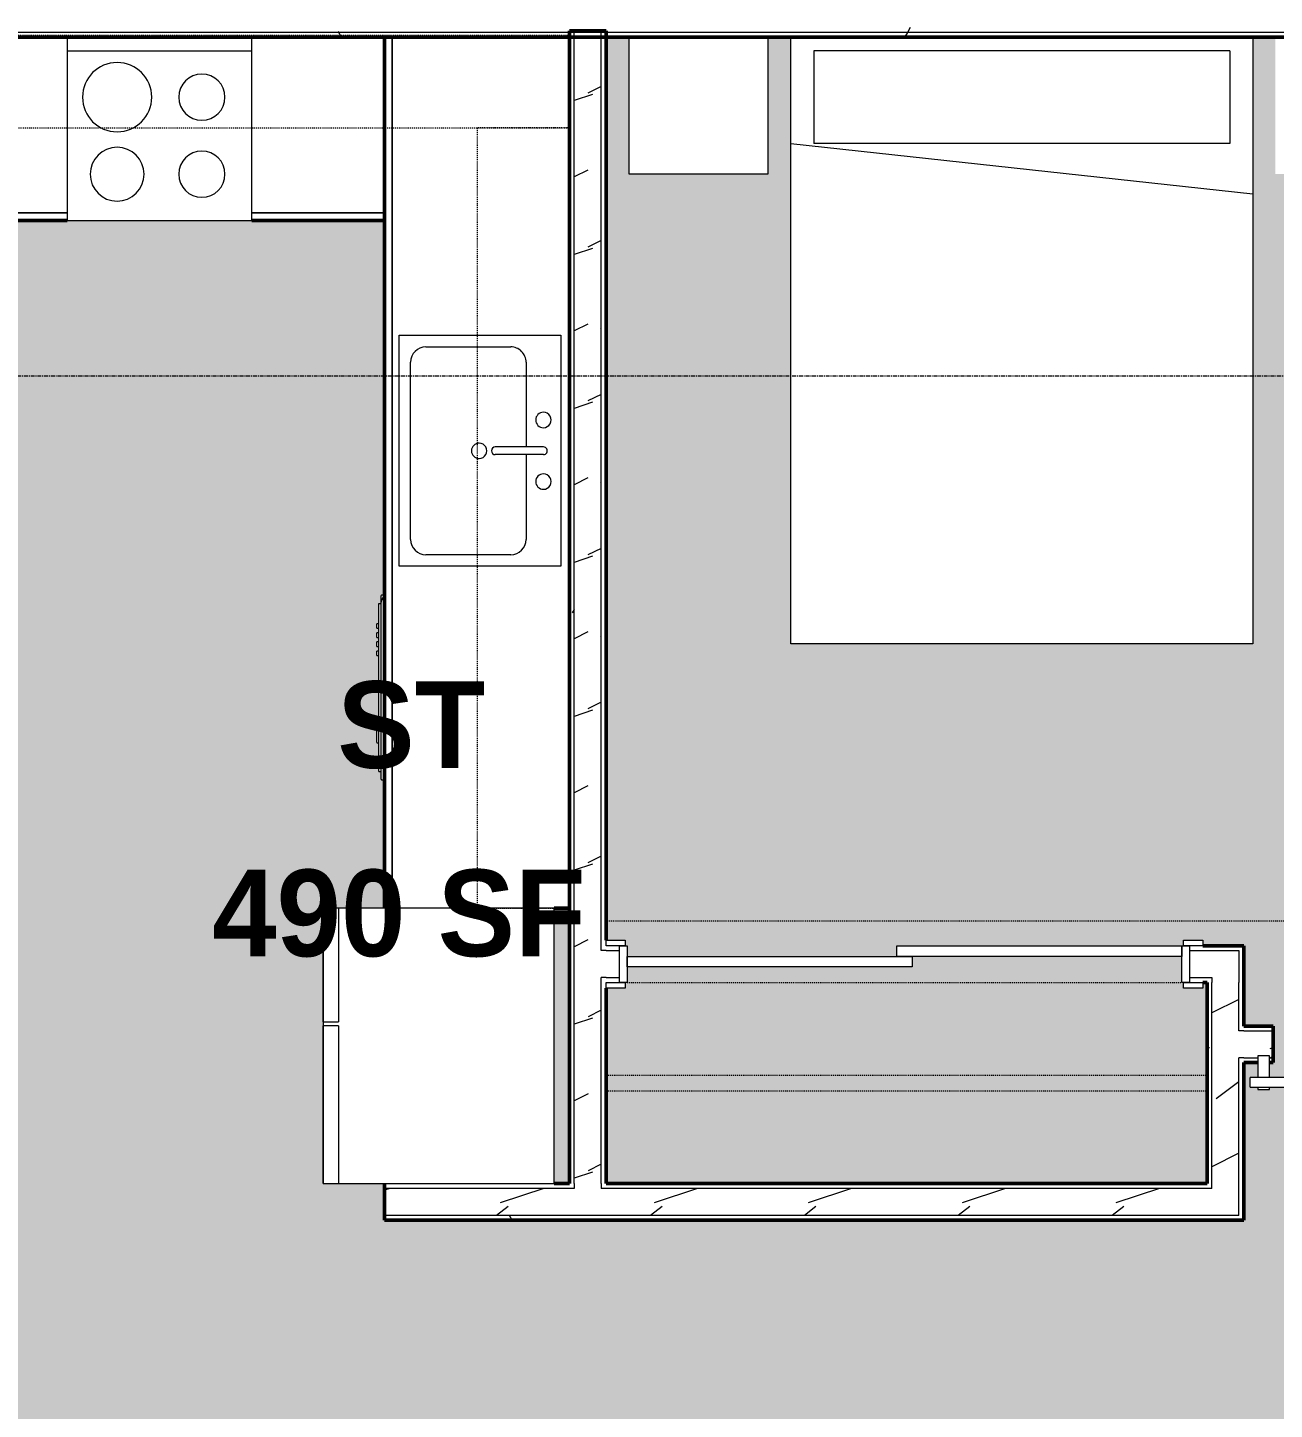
# Model space of a CAD drawing. Header units: inches. Extents: x -4294 to -464, y 9706 to 12475.
# Drawn here: x -3751.8 to -3590, y 10369 to 10548.4 of the extents above; entities that cross this region are included whole.
import ezdxf

# ---------------------------------------------------------------- set-up
doc = ezdxf.new("R2010")
doc.units = ezdxf.units.IN
doc.header["$MEASUREMENT"] = 0
doc.linetypes.add('Dash', pattern=[0.25, 0.125, -0.125])
doc.linetypes.add('Grid Line 1_2_', pattern=[0.875, 0.5, -0.125, 0.125, -0.125])
for name, color, linetype, lineweight in [('0-1', 7, 'Continuous', 5), ('0-2', 50, 'Continuous', 13), ('A-AREA-IDEN', 2, 'Continuous', 9), ('A-AREA-PATT-4', 254, 'Continuous', 9), ('A-DOOR-1', 7, 'Continuous', 9), ('A-DOOR-2', 90, 'Continuous', 20), ('A-DOOR-3', 50, 'Continuous', 13), ('A-DOOR-4', 250, 'Continuous', 50), ('A-DOOR-FRAM-1', 90, 'Continuous', 20), ('A-WALL', 113, 'Continuous', 13), ('A-WALL-2', 250, 'Continuous', 50), ('A-WALL-3', 50, 'Continuous', 13), ('A-WALL-PATT-1', 7, 'Continuous', 9), ('A-WALL-PATT-2', 8, 'Continuous', 9), ('A-WALL-PATT-5', 111, 'Continuous', 9), ('I-FURN-1', 7, 'Continuous', 9), ('I-FURN-HDLN-1', 7, 'Dash', 9), ('I-WALL-1', 2, 'Continuous', 50), ('P-SANR-FIXT-1', 7, 'Continuous', 9), ('Q-CASE-1', 250, 'Continuous', 50), ('Q-CASE-2', 7, 'Continuous', 9), ('Q-CASE-HDLN-1', 7, 'Dash', 9), ('Q-SPCQ-1', 7, 'Continuous', 9), ('S-GRID-1', 1, 'Grid Line 1_2_', 9)]:
    doc.layers.add(name, color=color, linetype=linetype, lineweight=lineweight)
doc.styles.add('Century Gothic_B', font='GOTHICB.TTF', dxfattribs={"height": 11.25})
pattern_1 = [(216.87, (7.997, 19.992), (59.9755286, 39.9843071), [9.996, -89.964]), (206.565, (19.992, 13.994), (-19.991807, -19.992219), [22.352, -22.352]), (198.435, (19.992, 3.998), (-39.983821, -19.991955), [12.644, -50.576])]
pattern_2 = [(0, (0, 0), (38.4, 9.6), [1.584, -27.216, 1.584, -27.216, -153.6]), (0, (0, 0), (38.4, 9.6), [-57.6, 1.584, -56.016, 1.584, -27.216, -67.2]), (0, (0, 0), (38.4, 9.6), [-144, 1.584, -17.616, 1.584, -46.416]), (120, (14.4, 4.8), (-27.513844, 28.4553755), [1.584, -27.216, 1.584, -27.216, -153.6]), (120, (14.4, 4.8), (-27.513844, 28.4553755), [-57.6, 1.584, -56.016, 1.584, -27.216, -67.2]), (120, (14.4, 4.8), (-27.513844, 28.4553755), [-144, 1.584, -17.616, 1.584, -46.416]), (240, (19.2, 24), (-10.886156, -38.0553755), [1.584, -27.216, 1.584, -27.216, -153.6]), (240, (19.2, 24), (-10.886156, -38.0553755), [-57.6, 1.584, -56.016, 1.584, -27.216, -67.2]), (240, (19.2, 24), (-10.886156, -38.0553755), [-144, 1.584, -17.616, 1.584, -46.416])]

# ---------------------------------------------------------------- blocks, each defined once
blk = doc.blocks.new('FOLDING_SLIDING CLOSET - 72_ x 80_-1372885-FLOOR PLAN - 2ND FLOOR')
at = {"layer": 'A-DOOR-1'}
for p, q in [((-38.75, 3.25), (-36.25, 3.25)), ((-38.75, 2.5), (-38.75, 3.25)), ((-36.25, 2.5), (-38.75, 2.5)), ((-36.25, 3.25), (-36.25, 2.5)), ((36.25, 3.25), (38.75, 3.25)), ((36.25, 2.5), (36.25, 3.25)), ((38.75, 2.5), (36.25, 2.5)), ((38.75, 3.25), (38.75, 2.5)), ((-38.75, -2.25), (-36.25, -2.25)), ((-38.75, -3), (-38.75, -2.25)), ((-36.25, -3), (-38.75, -3)), ((-36.25, -2.25), (-36.25, -3)), ((36.25, -2.25), (38.75, -2.25)), ((36.25, -3), (36.25, -2.25)), ((38.75, -3), (36.25, -3)), ((38.75, -2.25), (38.75, -3))]:
    blk.add_line(p, q, dxfattribs=at)
at = {"layer": 'A-DOOR-2'}
for p, q in [((-1, 0.5), (36, 0.5)), ((-1, -0.875), (-1, 0.5)), ((36, 0.5), (36, -0.875)), ((-36, -0.875), (1, -0.875)), ((-36, -2.25), (-36, -0.875)), ((36, -0.875), (-1, -0.875)), ((1, -0.875), (1, -2.25)), ((1, -2.25), (-36, -2.25))]:
    blk.add_line(p, q, dxfattribs=at)
at = {"layer": 'A-DOOR-FRAM-1'}
for p, q in [((-37, 2.5), (-36, 2.5)), ((-37, -2.25), (-37, 2.5)), ((-36, 2.5), (-36, -2.25)), ((36, 2.5), (37, 2.5)), ((36, -2.25), (36, 2.5)), ((37, 2.5), (37, -2.25)), ((-36, -2.25), (-37, -2.25)), ((37, -2.25), (36, -2.25))]:
    blk.add_line(p, q, dxfattribs=at)
blk = doc.blocks.new('Interior_barn_door_18732 - Interior_barn_door_18732-1656080-FLOOR PLAN - 2ND FLOOR')
at = {"layer": 'A-DOOR-1'}
for p, q in [((-23.69, 6.07), (-23.69, 6)), ((-23.62, 6.07), (-23.69, 6.07)), ((-23.69, 6.07), (-23.44, 6.07)), ((-23.63, 6.57), (-23.63, 6.32)), ((-23.59, 6.57), (-23.59, 6.32)), ((-23.56, 6.57), (-22.49, 6.57)), ((-22.49, 6.32), (-23.56, 6.32)), ((-23.44, 6.07), (-22.69, 6.07)), ((-23.32, 6.32), (-23.32, 6.07)), ((-23.32, 6.32), (-23.32, 6.07)), ((-22.82, 6.07), (-22.82, 6.32)), ((-22.82, 6.07), (-22.82, 6.32)), ((-22.69, 6.07), (-22.44, 6.07)), ((-22.44, 6.07), (-22.51, 6.07)), ((-22.49, 6.57), (-22.49, 6.32)), ((-22.44, 6), (-22.44, 6.07)), ((-20.62, 6.32), (-20.62, 6.57))]:
    blk.add_line(p, q, dxfattribs=at)
for points in [[(-23.63, 6.57), (-23.62, 6.57), (-23.6, 6.57), (-23.58, 6.57)], [(-23.58, 6.32), (-23.6, 6.32), (-23.62, 6.32), (-23.63, 6.32)]]:
    blk.add_open_spline(points, degree=3, dxfattribs=at)
for points, knots in [([(-22.49, 6.57), (-22.05, 6.57), (-21.63, 6.57), (-21.29, 6.57), (-20.97, 6.57), (-20.65, 6.57), (-20.61, 6.57), (-20.63, 6.57), (-20.63, 6.57)], [-0.722227, -0.722227, -0.722227, -0.722227, -0.6854273, -0.6485379, -0.6054888, -0.5563887, -0.4969616, -0.4885654, -0.4885654, -0.4885654, -0.4885654]), ([(-20.63, 6.32), (-20.63, 6.32), (-20.61, 6.32), (-20.65, 6.32), (-20.97, 6.32), (-21.29, 6.32), (-21.63, 6.32), (-22.05, 6.32), (-22.49, 6.32)], [0.4885654, 0.4885654, 0.4885654, 0.4885654, 0.4969616, 0.5563887, 0.6054888, 0.6485379, 0.6854273, 0.722227, 0.722227, 0.722227, 0.722227])]:
    blk.add_open_spline(points, degree=3, knots=knots, dxfattribs=at)
at = {"layer": 'A-DOOR-3'}
for p, q in [((-53.23, 5.57), (-60, 5.57)), ((-60, 4.95), (-60, 5.57)), ((-57.5, 5.85), (-59, 5.85)), ((-59, 5.85), (-59, 5.57)), ((-57.5, 5.57), (-57.5, 5.85)), ((-53.56, 6), (-52.06, 6)), ((-53.56, 6), (-53.56, 5.67)), ((-53.56, 5.67), (-52.06, 5.67)), ((-53.29, 5.67), (-52.82, 4.92)), ((-52.76, 4.92), (-52.29, 5.67)), ((-23.44, 5.57), (-52.35, 5.57)), ((-52.06, 5.67), (-52.06, 6)), ((-24.9, 5.82), (-50.9, 5.82)), ((-23.73, 6), (-22.23, 6)), ((-23.73, 5.67), (-23.73, 6)), ((-23.73, 5.67), (-22.23, 5.67)), ((-23.5, 5.67), (-23.03, 4.92)), ((-22.97, 4.92), (-22.5, 5.67)), ((21, 5.57), (-22.56, 5.57)), ((-22.23, 6), (-22.23, 5.67)), ((18.5, 5.85), (18.5, 5.57)), ((20, 5.85), (18.5, 5.85)), ((20, 5.57), (20, 5.85)), ((21, 5.57), (21, 4.95)), ((-60, 4.32), (-60, 4.95)), ((-60, 4.32), (-53.24, 4.32)), ((-59, 4.32), (-59, 1.47)), ((-57.5, 1.47), (-57.5, 4.32)), ((-52.82, 4.98), (-53.29, 4.23)), ((-52.79, 4.23), (-53.29, 4.23)), ((-52.29, 4.23), (-52.79, 4.23)), ((-52.29, 4.23), (-52.76, 4.98)), ((-52.35, 4.32), (-23.44, 4.32)), ((-50.9, 4.07), (-24.9, 4.07)), ((-23.03, 4.98), (-23.5, 4.23)), ((-23, 4.23), (-23.5, 4.23)), ((-22.5, 4.23), (-23, 4.23)), ((-22.5, 4.23), (-22.97, 4.98)), ((-22.56, 4.32), (21, 4.32)), ((18.5, 4.32), (18.5, 1.47)), ((20, 1.47), (20, 4.32)), ((21, 4.95), (21, 4.32)), ((-59, 1.47), (-57.5, 1.47)), ((18.5, 1.47), (20, 1.47))]:
    blk.add_line(p, q, dxfattribs=at)
at = {"layer": 'A-DOOR-4'}
for p, q in [((-55.9, 5.82), (-53.56, 5.82)), ((-55.9, 5.57), (-55.9, 5.82)), ((-52.06, 5.82), (-50.9, 5.82)), ((-50.9, 5.82), (-50.9, 5.57)), ((-24.9, 5.82), (-23.73, 5.82)), ((-24.9, 5.57), (-24.9, 5.82)), ((-22.23, 5.82), (-19.9, 5.82)), ((-19.9, 5.82), (-19.9, 5.55)), ((-55.9, 4.07), (-55.9, 4.32)), ((-50.9, 4.07), (-55.9, 4.07)), ((-50.9, 4.33), (-50.9, 4.07)), ((-24.9, 4.07), (-24.9, 4.33)), ((-19.9, 4.07), (-24.9, 4.07)), ((-19.9, 4.34), (-19.9, 4.07))]:
    blk.add_line(p, q, dxfattribs=at)
blk = doc.blocks.new('OD_CW_Closet - OD_CW_Closet-2021435-FLOOR PLAN - 2ND FLOOR')
at = {"layer": 'Q-CASE-HDLN-1'}
for p, q in [((3.49, 2.12), (75.49, 2.12)), ((78.24, 2.12), (78.78, 2.12)), ((78.78, 2.12), (78.78, -24)), ((0.74, -24), (0.74, 1.37)), ((0.74, -9.94), (78.78, -9.94)), ((0.74, -11.94), (78.78, -11.94)), ((78.78, -24), (0.74, -24))]:
    blk.add_line(p, q, dxfattribs=at)
blk = doc.blocks.new('Bed-Standard - Queen 60_ x 79_-1433484-FLOOR PLAN - 2ND FLOOR')
at = {"layer": 'I-FURN-1'}
for p, q in [((-19.31, 41.3), (40.69, 41.3)), ((-19.31, -37.48), (-19.31, 41.3)), ((40.69, 41.3), (40.69, -37.48)), ((40.69, -23.7), (-19.31, -17.13)), ((-16.31, -23.7), (37.69, -23.7)), ((-16.31, -35.7), (-16.31, -23.7)), ((37.69, -35.7), (37.69, -23.7)), ((-16.31, -35.7), (37.69, -35.7))]:
    blk.add_line(p, q, dxfattribs=at)
at = {"layer": 'I-FURN-HDLN-1'}
for p, q in [((-55.31, 77.3), (64.69, 77.3)), ((-55.31, -37.48), (-55.31, 77.3))]:
    blk.add_line(p, q, dxfattribs=at)
blk = doc.blocks.new('Table-Night Stand - 18_ x 18_ x 24_-V26-FLOOR PLAN - 2ND FLOOR')
at = {"layer": 'I-FURN-1'}
for p, q in [((0.15, 0), (18.15, 0)), ((0.15, -17.78), (0.15, 0)), ((18.15, 0), (18.15, -17.78))]:
    blk.add_line(p, q, dxfattribs=at)
blk = doc.blocks.new('Refrigerator_-_Side-by-Side_6047 - 36_ X 30_-345559-FLOOR PLAN - 2ND FLOOR')
at = {"layer": 'Q-SPCQ-1'}
for p, q in [((17.87, 14.42), (-17.88, 14.42)), ((-17.88, 14.42), (-17.88, -15.58)), ((17.87, -15.58), (17.87, 14.42)), ((-17.88, -13.58), (-3.13, -13.58)), ((-17.88, -13.58), (-17.88, -15.58)), ((-3.13, -15.58), (-3.13, -13.58)), ((-2.63, -13.58), (17.87, -13.58)), ((-2.63, -13.58), (-2.63, -15.58)), ((17.87, -15.58), (17.87, -13.58)), ((-17.88, -15.58), (17.87, -15.58)), ((-3.13, -15.58), (-17.88, -15.58)), ((17.87, -15.58), (-2.63, -15.58))]:
    blk.add_line(p, q, dxfattribs=at)
blk = doc.blocks.new('Range - 24_ x 24_-V80-FLOOR PLAN - 2ND FLOOR')
at = {"layer": 'Q-SPCQ-1'}
for p, q in [((0, 23.78), (0, 0)), ((24, 0), (24, 23.78)), ((0, 22), (24, 22)), ((0, 0), (24, 0))]:
    blk.add_line(p, q, dxfattribs=at)
for centre, radius, start, end in [((6.5, 16), 4.5, 360, 180), ((17.5, 16), 3, 360, 180), ((6.5, 16), 4.5, 180, 0), ((17.5, 16), 3, 180, 0), ((6.5, 6), 3.5, 360, 180), ((17.5, 6), 3, 360, 180), ((6.5, 6), 3.5, 180, 0), ((17.5, 6), 3, 180, 0)]:
    blk.add_arc(centre, radius, start, end, dxfattribs=at)
blk = doc.blocks.new('OD_CW_Base Cabinet - OD_CW_Base Cabinet-2082605-FLOOR PLAN - 2ND FLOOR')
at = {"layer": 'Q-CASE-1'}
for p, q in [((0.74, 0), (113.84, 0)), ((0.74, -24), (0.74, -22))]:
    blk.add_line(p, q, dxfattribs=at)
at = {"layer": 'Q-CASE-2'}
for p, q in [((0.74, 0), (113.84, 0)), ((113.84, -1), (0.74, -1)), ((0.74, -1), (113.84, -1)), ((0.74, -24), (0.74, -22))]:
    blk.add_line(p, q, dxfattribs=at)
blk = doc.blocks.new('Sink Kitchen-Single - 30_ x 21_-1372827-FLOOR PLAN - 2ND FLOOR')
at = {"layer": 'P-SANR-FIXT-1'}
for p, q in [((-14.38, 10.41), (15.62, 10.41)), ((-14.38, -10.59), (-14.38, 10.41)), ((15.62, 10.41), (15.62, -10.59)), ((-10.88, 8.91), (12.12, 8.91)), ((-12.88, -4.09), (-12.88, 6.91)), ((14.12, 6.91), (14.12, -4.09)), ((0.12, -8.34), (0.12, -2.09)), ((1.12, -8.34), (1.12, -2.09)), ((0.12, -6.09), (-10.88, -6.09)), ((12.12, -6.09), (1.12, -6.09)), ((15.62, -10.59), (-14.38, -10.59))]:
    blk.add_line(p, q, dxfattribs=at)
for centre, radius, start, end in [((-10.88, 6.91), 2, 90, 180), ((12.12, 6.91), 2, 360, 90), ((0.62, 0), 1, 360, 180), ((0.62, 0), 1, 180, 0), ((0.62, -2.09), 0.5, 360, 180), ((-10.88, -4.09), 2, 180, 270), ((12.12, -4.09), 2, 270, 0), ((-3.38, -8.34), 1, 360, 180), ((-3.38, -8.34), 1, 180, 0), ((0.62, -8.34), 0.5, 180, 0), ((4.62, -8.34), 1, 0, 180), ((4.62, -8.34), 1, 180, 0)]:
    blk.add_arc(centre, radius, start, end, dxfattribs=at)
blk = doc.blocks.new('Dishwasher_15404 - 34_ counter-V81-FLOOR PLAN - 2ND FLOOR')
at = {"layer": 'Q-SPCQ-1'}
for p, q in [((26.68, 0), (26.38, 0)), ((26.87, -22.93), (26.87, -0.2)), ((27.12, -1.09), (26.87, -1.09)), ((27.12, -1.09), (27.12, -22.91)), ((27.37, -4.82), (27.12, -4.82)), ((27.37, -4.86), (27.37, -5.81)), ((27.12, -6.79), (27.37, -6.79)), ((27.37, -5.81), (27.37, -6.76)), ((27.37, -16.15), (27.12, -16.15)), ((27.12, -16.74), (27.37, -16.74)), ((27.37, -17.33), (27.12, -17.33)), ((27.12, -17.92), (27.37, -17.92)), ((27.37, -16.15), (27.37, -16.74)), ((27.37, -17.33), (27.37, -17.92)), ((27.37, -18.51), (27.12, -18.51)), ((27.12, -19.1), (27.37, -19.1)), ((27.37, -19.69), (27.12, -19.69)), ((27.37, -18.51), (27.37, -19.1)), ((27.37, -19.69), (27.37, -20.28)), ((27.12, -20.28), (27.37, -20.28)), ((27.12, -22.91), (26.87, -22.91)), ((26.87, -23.8), (26.87, -22.93)), ((26.38, -24), (26.68, -24))]:
    blk.add_line(p, q, dxfattribs=at)
for centre, radius, start, end in [((26.68, -0.2), 0.197, 360, 90), ((26.68, -0.2), 0.197, 0, 90), ((25.8, -22.93), 1.07, 302.4275, 0), ((26.68, -23.8), 0.197, 270, 0)]:
    blk.add_arc(centre, radius, start, end, dxfattribs=at)
blk = doc.blocks.new('OD_CW_Base Cabinet - OD_CW_Base Cabinet-1965721-FLOOR PLAN - 2ND FLOOR')
at = {"layer": 'Q-CASE-1'}
for p, q in [((0.74, -23.78), (0.74, 0)), ((0.74, 0), (17.97, 0)), ((41.97, 0), (110.41, 0))]:
    blk.add_line(p, q, dxfattribs=at)
at = {"layer": 'Q-CASE-2'}
for p, q in [((0.74, -1), (0.74, 0)), ((0.74, 0), (17.97, 0)), ((17.97, -1), (0.74, -1)), ((0.74, -23.78), (0.74, -1)), ((0.74, -1), (17.97, -1)), ((41.97, 0), (110.41, 0)), ((110.41, -1), (41.97, -1)), ((41.97, -1), (110.41, -1))]:
    blk.add_line(p, q, dxfattribs=at)
blk = doc.blocks.new('OD_CW_Upper Cabinet - OD_CW_Upper Cabinet-1965722-FLOOR PLAN - 2ND FLOOR')
at = {"layer": 'Q-CASE-HDLN-1'}
for p, q in [((134.41, 24), (0.74, 24)), ((0.74, 24), (0.74, 12)), ((134.41, 12), (134.41, 24)), ((0.74, 12), (134.41, 12))]:
    blk.add_line(p, q, dxfattribs=at)
blk = doc.blocks.new('OD_CW_Upper Cabinet - OD_CW_Upper Cabinet-2082606-FLOOR PLAN - 2ND FLOOR')
at = {"layer": 'Q-CASE-HDLN-1'}
for p, q in [((102.06, 24), (0.74, 24)), ((0.74, 24), (0.74, 12)), ((102.06, 12), (102.06, 24)), ((0.74, 12), (102.06, 12))]:
    blk.add_line(p, q, dxfattribs=at)
blk = doc.blocks.new('CTR - 1st Phase - Unit Layouts_rvt-1-FLOOR PLAN - 2ND FLOOR')
at = {"layer": 'A-WALL-PATT-1'}
h = blk.add_hatch(dxfattribs=at)
h.set_pattern_fill('FP_1', color=256, style=0, pattern_type=2)
h.set_pattern_definition(pattern_2)
h.paths.add_polyline_path([(-3680.87, 10398.34), (-3680.87, 10547.19), (-3681.49, 10547.19), (-3681.49, 10398.34)], flags=0)
h = blk.add_hatch(dxfattribs=at)
h.set_pattern_fill('FP_1', color=256, style=0, pattern_type=2)
h.set_pattern_definition(pattern_2)
h.paths.add_polyline_path([(-3676.74, 10398.34), (-3676.74, 10425.09), (-3677.37, 10425.09), (-3677.37, 10398.34)], flags=0)
h.paths.add_polyline_path([(-3676.74, 10428.59), (-3676.74, 10547.19), (-3677.37, 10547.19), (-3677.37, 10428.59), (-3676.91, 10428.59)], flags=0)
h = blk.add_hatch(dxfattribs=at)
h.set_pattern_fill('FP_1', color=256, style=0, pattern_type=2)
h.set_pattern_definition(pattern_2)
h.paths.add_polyline_path([(-3598.07, 10397.71), (-3598.07, 10424.46), (-3598.69, 10424.46), (-3598.69, 10397.71)], flags=0)
h = blk.add_hatch(dxfattribs=at)
h.set_pattern_fill('FP_1', color=256, style=0, pattern_type=2)
h.set_pattern_definition(pattern_2)
h.paths.add_polyline_path([(-3598.69, 10397.71), (-3598.69, 10398.34), (-3677.37, 10398.34), (-3677.37, 10397.71), (-3615.16, 10397.71)], flags=0)
h.paths.add_polyline_path([(-3705.49, 10397.71), (-3680.87, 10397.71), (-3680.87, 10398.34), (-3705.49, 10398.34)], flags=0)
h = blk.add_hatch(dxfattribs=at)
h.set_pattern_fill('FP_1', color=256, style=0, pattern_type=2)
h.set_pattern_definition(pattern_2)
h.paths.add_polyline_path([(-3594.59, 10393.59), (-3594.57, 10393.59), (-3594.57, 10394.21), (-3705.49, 10394.21), (-3705.49, 10393.59), (-3598.07, 10393.59)], flags=0)
at = {"layer": 'A-WALL-PATT-2'}
h = blk.add_hatch(dxfattribs=at)
h.set_pattern_fill('FP_2', color=256, style=0, pattern_type=2)
h.set_pattern_definition(pattern_1)
h.paths.add_polyline_path([(-3677.37, 10397.71), (-3677.37, 10548.04), (-3680.87, 10548.04), (-3680.87, 10397.71), (-3677.38, 10397.71)], flags=0)
h = blk.add_hatch(dxfattribs=at)
h.set_pattern_fill('FP_2', color=256, style=0, pattern_type=2)
h.set_pattern_definition(pattern_1)
h.paths.add_polyline_path([(-3598.07, 10394.21), (-3594.57, 10394.21), (-3594.57, 10425.09), (-3598.07, 10425.09), (-3598.07, 10397.71)], flags=0)
h = blk.add_hatch(dxfattribs=at)
h.set_pattern_fill('FP_2', color=256, style=0, pattern_type=2)
h.set_pattern_definition(pattern_1)
h.paths.add_polyline_path([(-3504.9, 10414.66), (-3503.67, 10414.66), (-3503.67, 10418.16), (-3554.1, 10418.16), (-3554.1, 10414.66), (-3514.6, 10414.66), (-3514.6, 10414.94), (-3513.1, 10414.94), (-3513.1, 10414.66)], flags=0)
h.paths.add_polyline_path([(-3594.57, 10414.66), (-3592.1, 10414.66), (-3592.1, 10414.94), (-3590.6, 10414.94), (-3590.6, 10414.66), (-3590.1, 10414.66), (-3590.1, 10418.16), (-3594.57, 10418.16), (-3594.57, 10418.06)], flags=0)
h = blk.add_hatch(dxfattribs=at)
h.set_pattern_fill('FP_2', color=256, style=0, pattern_type=2)
h.set_pattern_definition(pattern_1)
h.paths.add_polyline_path([(-3615.16, 10394.21), (-3598.07, 10394.22), (-3598.07, 10397.71), (-3705.49, 10397.71), (-3705.49, 10394.21), (-3670.29, 10394.21)], flags=0)
at = {"layer": 'A-WALL-2'}
for p, q in [((-3681.49, 10548.04), (-3681.49, 10398.34)), ((-3676.74, 10548.04), (-3681.49, 10548.04)), ((-3676.74, 10429.96), (-3676.74, 10548.04)), ((-3593.94, 10429.21), (-3599.24, 10429.21)), ((-3593.94, 10428.59), (-3593.94, 10429.21)), ((-3593.94, 10424.46), (-3593.94, 10428.59)), ((-3599.24, 10424.46), (-3598.69, 10424.46)), ((-3598.69, 10424.46), (-3598.69, 10398.34)), ((-3593.94, 10418.79), (-3593.94, 10424.46)), ((-3676.74, 10398.34), (-3676.74, 10423.71)), ((-3590.1, 10418.79), (-3593.94, 10418.79)), ((-3590.1, 10414.04), (-3590.1, 10418.79)), ((-3593.94, 10414.04), (-3592.1, 10414.04)), ((-3593.94, 10393.59), (-3593.94, 10414.04)), ((-3590.6, 10414.04), (-3590.1, 10414.04)), ((-3705.49, 10398.34), (-3705.49, 10393.59)), ((-3681.49, 10398.34), (-3683.49, 10398.34)), ((-3598.69, 10398.34), (-3676.74, 10398.34)), ((-3705.49, 10393.59), (-3598.69, 10393.59)), ((-3598.69, 10393.59), (-3594.57, 10393.59)), ((-3594.57, 10393.59), (-3593.94, 10393.59))]:
    blk.add_line(p, q, dxfattribs=at)
at = {"layer": 'A-WALL-3'}
for p, q in [((-3680.87, 10398.34), (-3680.87, 10548.04)), ((-3677.37, 10428.59), (-3677.37, 10548.04)), ((-3676.74, 10428.59), (-3677.37, 10428.59)), ((-3676.74, 10428.59), (-3674.99, 10428.59)), ((-3600.99, 10428.59), (-3594.57, 10428.59)), ((-3594.57, 10428.59), (-3594.57, 10425.09)), ((-3676.74, 10425.09), (-3677.37, 10425.09)), ((-3677.37, 10398.34), (-3677.37, 10425.09)), ((-3676.74, 10425.09), (-3674.99, 10425.09)), ((-3600.99, 10425.09), (-3598.07, 10425.09)), ((-3598.07, 10425.09), (-3598.07, 10424.46)), ((-3598.07, 10397.71), (-3598.07, 10424.46)), ((-3594.57, 10425.09), (-3594.57, 10424.46)), ((-3594.57, 10418.16), (-3594.57, 10424.46)), ((-3593.94, 10418.16), (-3594.57, 10418.16)), ((-3593.94, 10418.16), (-3590.1, 10418.16)), ((-3593.94, 10414.66), (-3594.57, 10414.66)), ((-3594.57, 10394.21), (-3594.57, 10414.66)), ((-3593.94, 10414.66), (-3592.1, 10414.66)), ((-3590.6, 10414.66), (-3590.1, 10414.66)), ((-3680.87, 10397.71), (-3705.49, 10397.71)), ((-3680.87, 10398.34), (-3680.87, 10397.71)), ((-3677.37, 10398.34), (-3677.37, 10397.71)), ((-3598.69, 10397.71), (-3677.37, 10397.71)), ((-3598.07, 10397.71), (-3598.69, 10397.71)), ((-3598.69, 10394.21), (-3705.49, 10394.21)), ((-3598.07, 10394.21), (-3598.69, 10394.21)), ((-3594.57, 10394.21), (-3598.07, 10394.21))]:
    blk.add_line(p, q, dxfattribs=at)
at = {"layer": '0-2'}
for name, p in [('OD_CW_Upper Cabinet - OD_CW_Upper Cabinet-1965722-FLOOR PLAN - 2ND FLOOR', (-3815.9, 10523.41)), ('Range - 24_ x 24_-V80-FLOOR PLAN - 2ND FLOOR', (-3746.72, 10523.41)), ('OD_CW_Closet - OD_CW_Closet-2021435-FLOOR PLAN - 2ND FLOOR', (-3677.48, 10422.34))]:
    blk.add_blockref(name, p, dxfattribs=at)
for name, p, rotation in [('OD_CW_Base Cabinet - OD_CW_Base Cabinet-1965721-FLOOR PLAN - 2ND FLOOR', (-3704.75, 10523.41), 180), ('OD_CW_Base Cabinet - OD_CW_Base Cabinet-2082605-FLOOR PLAN - 2ND FLOOR', (-3705.49, 10433.35), 89.99999999998896), ('Bed-Standard - Queen 60_ x 79_-1433484-FLOOR PLAN - 2ND FLOOR', (-3612.05, 10509.71), 180), ('Table-Night Stand - 18_ x 18_ x 24_-V26-FLOOR PLAN - 2ND FLOOR', (-3655.59, 10529.41), 180), ('OD_CW_Upper Cabinet - OD_CW_Upper Cabinet-2082606-FLOOR PLAN - 2ND FLOOR', (-3705.49, 10536.15), 269.9999999999847), ('Sink Kitchen-Single - 30_ x 21_-1372827-FLOOR PLAN - 2ND FLOOR', (-3693.21, 10492.87), 90.00000000000156), ('Dishwasher_15404 - 34_ counter-V81-FLOOR PLAN - 2ND FLOOR', (-3679.12, 10450.75), 180), ('Refrigerator_-_Side-by-Side_6047 - 36_ X 30_-345559-FLOOR PLAN - 2ND FLOOR', (-3697.91, 10416.21), 269.9999999999871), ('FOLDING_SLIDING CLOSET - 72_ x 80_-1372885-FLOOR PLAN - 2ND FLOOR', (-3637.99, 10426.96), 180), ('Interior_barn_door_18732 - Interior_barn_door_18732-1656080-FLOOR PLAN - 2ND FLOOR', (-3572.1, 10416.41), 180)]:
    blk.add_blockref(name, p, dxfattribs=dict(at, rotation=rotation))
blk = doc.blocks.new('CTR - 1st Phase - Shell_rvt-1-FLOOR PLAN - 2ND FLOOR')
at = {"layer": 'S-GRID-1'}
blk.add_line((-464.45, 10503.19), (-4232.19, 10503.19), dxfattribs=at)

msp = doc.modelspace()

# ---------------------------------------------------------------- hatches: boundary and pattern name
at = {"layer": 'A-AREA-PATT-4'}
h = msp.add_hatch(color=256, dxfattribs=at)
h.paths.add_polyline_path([(-3504.9237, 10354.5894), (-3540.9237, 10354.5894), (-3540.9237, 10356.3394), (-3504.9237, 10356.3394), (-3504.9237, 10355.6058)], flags=0)
h.paths.add_polyline_path([(-3851.8487, 10351.5894), (-3824.3472, 10351.5894), (-3824.3472, 10362.1394), (-3819.5972, 10362.1394), (-3819.5972, 10351.5894), (-3813.1075, 10351.5894), (-3813.1075, 10367.7144), (-3795.1075, 10367.7144), (-3795.1075, 10363.7144), (-3759.1075, 10363.7144), (-3759.1075, 10367.7144), (-3741.1075, 10367.7144), (-3741.1075, 10351.5894), (-3504.9237, 10351.5894), (-3504.8992, 10354.5894), (-3502.9862, 10354.5894), (-3502.9862, 10355.2144), (-3501.9237, 10355.2144), (-3501.9237, 10389.9644), (-3502.9862, 10389.9644), (-3502.9862, 10390.5894), (-3504.9237, 10390.5894), (-3504.9237, 10414.0394), (-3513.0987, 10414.0394), (-3513.0987, 10412.0915), (-3512.0987, 10412.0702), (-3512.0987, 10410.8415), (-3513.0987, 10410.8415), (-3513.0987, 10410.5683), (-3514.5987, 10410.5915), (-3514.5987, 10410.8415), (-3516.203, 10410.8415), (-3516.203, 10410.5915), (-3518.5411, 10410.5915), (-3518.5411, 10410.4144), (-3520.0411, 10410.4144), (-3520.0411, 10410.5915), (-3548.3648, 10410.5915), (-3548.3648, 10410.4144), (-3548.481, 10410.4144), (-3548.5327, 10410.3415), (-3548.856, 10410.3415), (-3548.856, 10410.0915), (-3548.4677, 10410.0915), (-3548.5178, 10409.8415), (-3551.4601, 10409.8415), (-3551.4053, 10410.0915), (-3549.2095, 10410.0915), (-3549.2577, 10410.3415), (-3549.5845, 10410.3415), (-3549.6049, 10410.4144), (-3549.8648, 10410.4144), (-3549.8648, 10410.5915), (-3552.203, 10410.5915), (-3552.203, 10410.8415), (-3590.5987, 10410.8415), (-3590.5987, 10410.5683), (-3592.0987, 10410.5683), (-3592.0987, 10410.8415), (-3593.0987, 10410.8628), (-3593.0987, 10412.0915), (-3592.0987, 10412.0915), (-3592.0987, 10414.0394), (-3593.9441, 10414.0394), (-3593.9441, 10393.5894), (-3705.4911, 10393.5894), (-3705.4911, 10398.3394), (-3713.4911, 10398.3394), (-3713.4911, 10434.0894), (-3705.4911, 10434.0894), (-3705.4911, 10450.7548), (-3705.7942, 10450.7548), (-3705.9911, 10450.9516), (-3705.9911, 10451.8477), (-3706.2411, 10451.8477), (-3706.2411, 10455.6124), (-3706.4911, 10455.6124), (-3706.4911, 10457.5138), (-3706.2411, 10457.5138), (-3706.2411, 10466.9048), (-3706.4911, 10466.9048), (-3706.4911, 10467.4954), (-3706.2411, 10467.4954), (-3706.2411, 10468.0859), (-3706.4911, 10468.0859), (-3706.4911, 10468.6765), (-3706.2411, 10468.6765), (-3706.2411, 10469.267), (-3706.4911, 10469.267), (-3706.4911, 10469.8576), (-3706.2411, 10469.8576), (-3706.2411, 10470.4481), (-3706.4911, 10470.4481), (-3706.4911, 10471.0387), (-3706.2411, 10471.0387), (-3706.2411, 10473.6618), (-3705.9911, 10473.6829), (-3705.969, 10474.6112), (-3705.9334, 10474.6971), (-3705.7942, 10474.7548), (-3705.4911, 10474.7548), (-3705.4911, 10523.4144), (-3815.1612, 10523.4144), (-3815.1612, 10511.6519), (-3820.5362, 10511.6519), (-3820.5362, 10516.4019), (-3819.9112, 10516.4019), (-3819.9112, 10547.1894), (-3851.8487, 10547.1894), (-3851.8487, 10516.4019), (-3850.5362, 10516.4019), (-3850.5362, 10511.6519), (-3851.8487, 10511.6519), (-3851.8487, 10398.187), (-3819.5972, 10398.187), (-3819.5972, 10413.7144), (-3759.5972, 10413.7144), (-3759.5972, 10383.7144), (-3819.5972, 10383.7144), (-3819.5972, 10392.1394), (-3824.3472, 10392.1394), (-3824.3472, 10393.437), (-3851.8487, 10393.437), (-3851.8487, 10358.1894)], flags=0)
h.paths.add_polyline_path([(-3849.4578, 10363.3894), (-3851.4972, 10363.3894), (-3851.4972, 10391.3894), (-3826.2472, 10391.3894), (-3826.2472, 10381.8809), (-3825.7472, 10381.8559), (-3825.7472, 10381.3979), (-3826.2472, 10381.3979), (-3826.2472, 10363.3894), (-3835.6754, 10363.3894)], flags=0)
h.paths.add_polyline_path([(-3598.6941, 10398.3394), (-3598.6941, 10424.4644), (-3599.2411, 10424.4644), (-3599.2411, 10423.7144), (-3601.7411, 10423.7144), (-3601.7411, 10424.4644), (-3601.9911, 10424.4644), (-3601.9911, 10427.8394), (-3636.9911, 10427.8394), (-3636.9911, 10426.4644), (-3673.9911, 10426.4644), (-3673.9911, 10424.4644), (-3674.2411, 10424.4644), (-3674.2411, 10423.7144), (-3676.7411, 10423.7144), (-3676.7411, 10398.3394), (-3615.1579, 10398.3394)], flags=0)
h.paths.add_polyline_path([(-3681.4911, 10398.3394), (-3681.4911, 10434.0894), (-3683.4911, 10434.0894), (-3683.4911, 10398.3394)], flags=0)
h.paths.add_polyline_path([(-3590.0987, 10412.0915), (-3552.203, 10412.0915), (-3552.203, 10412.3415), (-3516.203, 10412.3415), (-3516.203, 10412.0915), (-3514.5987, 10412.0915), (-3514.5987, 10414.0394), (-3554.0987, 10414.0394), (-3554.0987, 10418.7894), (-3554.6737, 10418.7894), (-3554.6737, 10423.3704), (-3549.9237, 10423.3704), (-3549.9237, 10418.7894), (-3483.9737, 10418.7894), (-3483.9737, 10547.1894), (-3549.9237, 10547.1894), (-3549.9237, 10459.3704), (-3554.6737, 10459.3704), (-3554.6737, 10547.1894), (-3571.8092, 10547.1894), (-3571.8136, 10529.4144), (-3589.8092, 10529.4144), (-3589.8092, 10547.1894), (-3592.7411, 10547.1894), (-3592.7411, 10468.4144), (-3652.7411, 10468.4144), (-3652.7411, 10547.1894), (-3655.7411, 10547.1894), (-3655.7411, 10529.4144), (-3673.7411, 10529.4144), (-3673.7411, 10547.1894), (-3676.7411, 10547.1894), (-3676.7282, 10429.9644), (-3674.2411, 10429.9644), (-3674.2411, 10429.2144), (-3673.9911, 10429.2144), (-3673.9911, 10427.8394), (-3638.9911, 10427.8394), (-3638.9911, 10429.2144), (-3601.7411, 10429.2144), (-3601.7411, 10429.9644), (-3599.2411, 10429.9644), (-3599.2411, 10429.2144), (-3593.9441, 10429.2144), (-3593.9441, 10418.7894), (-3590.0987, 10418.7894), (-3590.0987, 10414.0394), (-3590.5987, 10414.0394), (-3590.5987, 10412.0915)], flags=0)
h.paths.add_polyline_path([(-3762.9646, 10428.3583), (-3834.9646, 10428.3583), (-3834.9646, 10429.3583), (-3840.9646, 10429.3583), (-3840.9646, 10464.3583), (-3756.9646, 10464.3583), (-3756.9646, 10429.3583), (-3762.9646, 10429.3583)], flags=0)
h.paths.add_polyline_path([(-3823.5362, 10515.5644), (-3848.5362, 10515.5644), (-3848.5362, 10541.5644), (-3823.5362, 10541.5644), (-3823.5362, 10515.7769)], flags=0)
at = {"layer": 'A-WALL-PATT-5'}
h = msp.add_hatch(dxfattribs=at)
h.set_pattern_fill('FP_1', color=256, style=0, pattern_type=2)
h.set_pattern_definition(pattern_2)
h.paths.add_polyline_path([(-3504.8992, 10547.8144), (-3483.3487, 10547.8144), (-3483.3517, 10548.4394), (-3852.4737, 10548.4394), (-3852.4737, 10547.8144), (-3680.8661, 10547.8144), (-3680.8661, 10548.0394), (-3677.3661, 10548.0394), (-3677.3661, 10547.8144), (-3554.0487, 10547.8144), (-3554.0487, 10548.0394), (-3550.5487, 10548.0394), (-3550.5487, 10547.8144), (-3509.3487, 10547.8144)], flags=0)
h = msp.add_hatch(dxfattribs=at)
h.set_pattern_fill('FP_1', color=256, style=0, pattern_type=2)
h.set_pattern_definition(pattern_2)
h.paths.add_polyline_path([(-3504.8992, 10547.1894), (-3483.9737, 10547.1894), (-3483.9737, 10547.8144), (-3550.5487, 10547.8144), (-3550.5487, 10547.1894), (-3509.3487, 10547.1894)], flags=0)
h.paths.add_polyline_path([(-3852.4737, 10547.1894), (-3680.8661, 10547.1894), (-3680.8661, 10547.8144), (-3852.4737, 10547.8144)], flags=0)
h.paths.add_polyline_path([(-3554.0487, 10547.1894), (-3554.0487, 10547.8144), (-3677.3661, 10547.8144), (-3677.3661, 10547.1894), (-3556.1725, 10547.1894)], flags=0)

# ---------------------------------------------------------------- linework, layer by layer
at = {"layer": 'A-WALL'}
msp.add_line((-3483.3487, 10547.8144), (-3852.4737, 10547.8144), dxfattribs=at)
at = {"layer": 'I-WALL-1'}
msp.add_line((-3852.4737, 10547.1894), (-3483.9737, 10547.1894), dxfattribs=at)

# ---------------------------------------------------------------- block references
at = {"layer": '0-1'}
for name in ['CTR - 1st Phase - Shell_rvt-1-FLOOR PLAN - 2ND FLOOR', 'CTR - 1st Phase - Unit Layouts_rvt-1-FLOOR PLAN - 2ND FLOOR']:
    msp.add_blockref(name, (0, 0), dxfattribs=at)

# ---------------------------------------------------------------- texts
at = {"layer": 'A-AREA-IDEN', "char_height": 11.25, "attachment_point": 1, "style": 'Century Gothic_B'}
for s, insert, width in [('ST', (-3711.6277, 10463.5588), 18.18), ('490 SF', (-3727.8797, 10439.1011), 57.57)]:
    msp.add_mtext(s, dxfattribs=dict(at, insert=insert, width=width))

doc.saveas('drawing.dxf')
